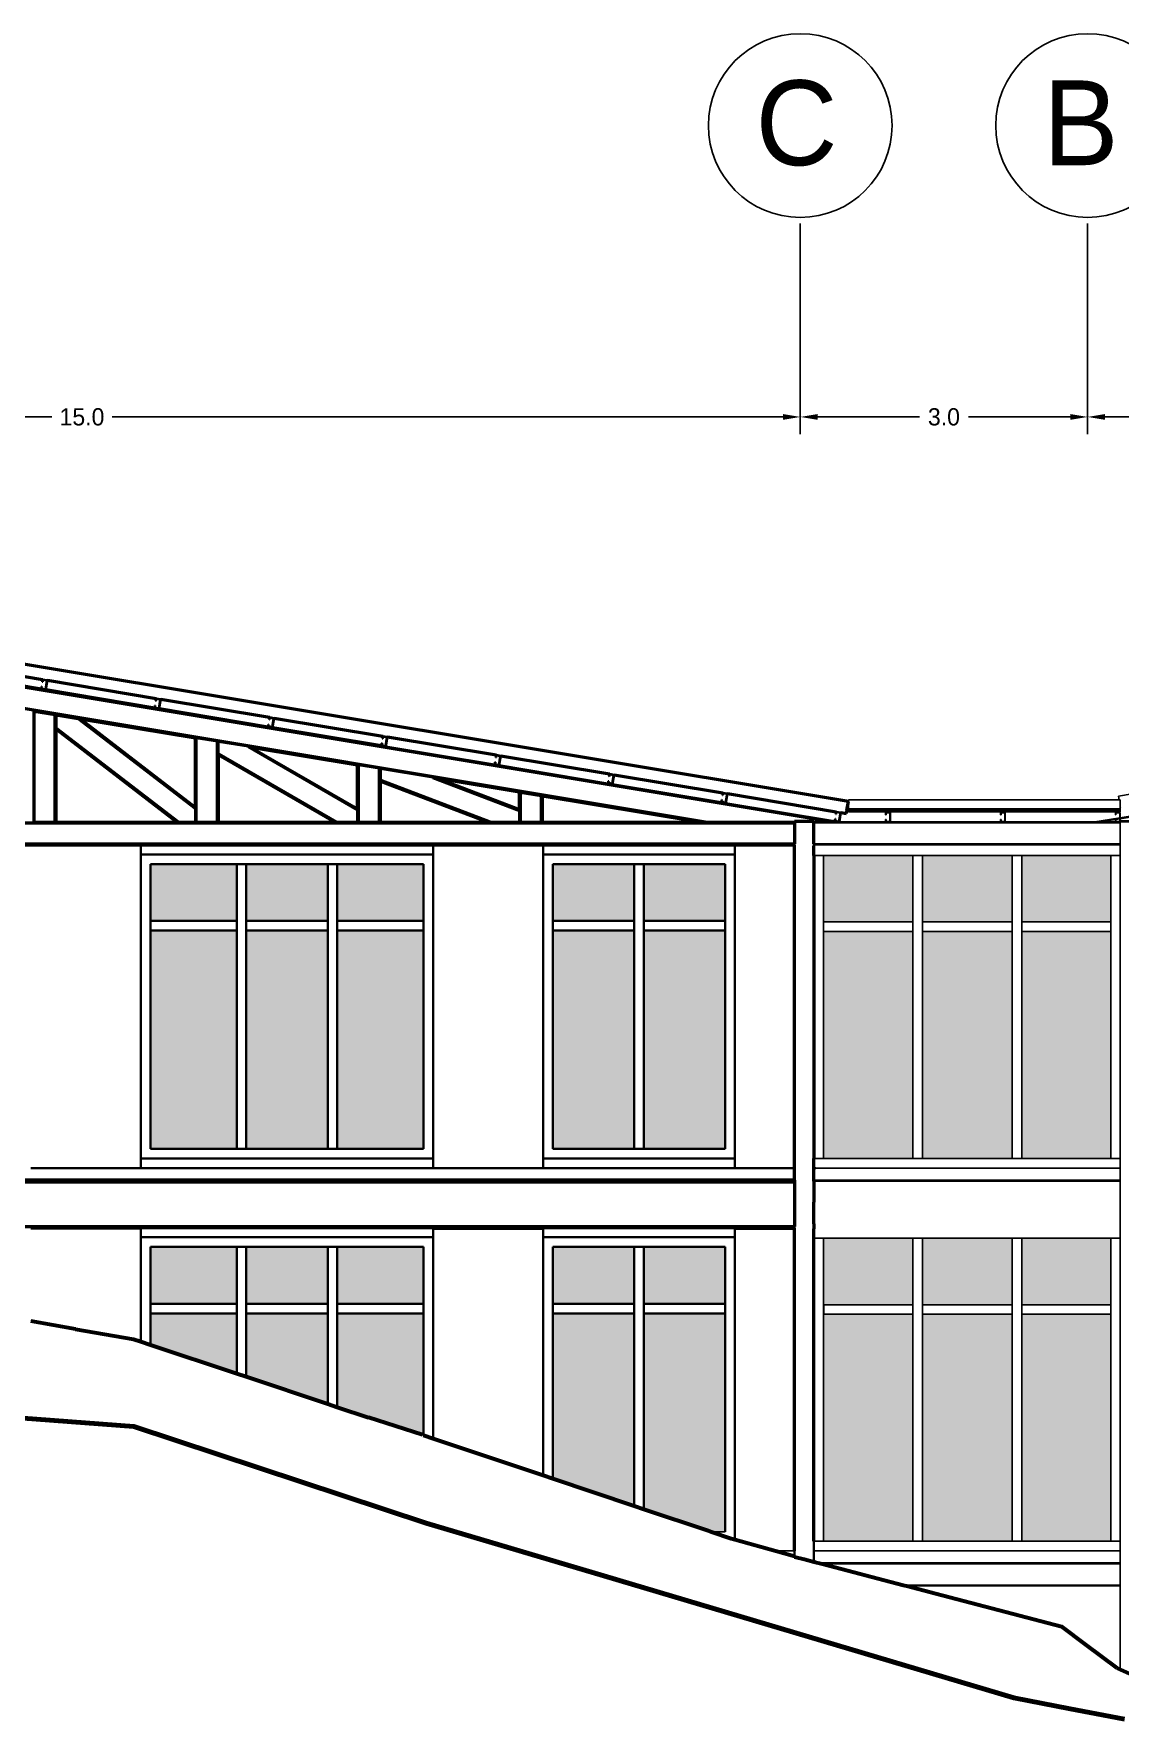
# Model space of a CAD drawing. Header units: metres. Extents: x -57 to 501, y 45 to 307.
# Drawn here: x 116.49 to 127.84, y 289.57 to 307.17 of the extents above; entities that cross this region are included whole.
import ezdxf

# ---------------------------------------------------------------- set-up
doc = ezdxf.new("R2010")
doc.units = ezdxf.units.M
doc.layers.add('atras', color=7, linetype='Continuous')
doc.dimstyles.get("Standard").update_dxf_attribs({"dimtxt": 0.18, "dimasz": 0.18, "dimexe": 0.18, "dimexo": 0.0625, "dimgap": 0.09, "dimtad": 0, "dimtih": 1, "dimtoh": 1, "dimdec": 1, "dimzin": 0, "dimdsep": 46, "dimtxsty": 'Standard', "dimcen": 0.09, "dimadec": 0, "dimazin": 0, "dimtfac": 1, "dimtdec": 1, "dimtofl": 0, "dimtmove": 0, "dimatfit": 3, "dimfxl": 1, "dimtolj": 1, "dimtzin": 0, "dimarcsym": 0})

# ---------------------------------------------------------------- blocks, each defined once
blk = doc.blocks.new('*D4')
at = {"layer": 'atras', "color": 0, "lineweight": -2, "transparency": 16777216}
for p, q in [((109.496, 305.19), (109.496, 302.989)), ((124.496, 305.19), (124.496, 302.989)), ((109.676, 303.169), (116.681, 303.169)), ((124.316, 303.169), (117.311, 303.169))]:
    blk.add_line(p, q, dxfattribs=at)
at = {"layer": 'atras', "color": 0, "transparency": 16777216}
for points in [[(109.676, 303.199), (109.676, 303.139), (109.496, 303.169)], [(124.316, 303.199), (124.316, 303.139), (124.496, 303.169)]]:
    blk.add_solid(points, dxfattribs=at)
at = {"layer": 'Defpoints', "color": 0, "transparency": 16777216}
for p in [(109.496, 305.252), (124.496, 305.252), (124.496, 303.169)]:
    blk.add_point(p, dxfattribs=at)
at = {"layer": 'atras', "color": 0, "transparency": 16777216, "insert": (116.996, 303.169), "char_height": 0.18, "attachment_point": 5}
blk.add_mtext('\\A1;15.0', dxfattribs=at)
blk = doc.blocks.new('*D5')
at = {"layer": 'atras', "color": 0, "lineweight": -2, "transparency": 16777216}
for p, q in [((124.496, 305.19), (124.496, 302.989)), ((127.496, 305.19), (127.496, 302.989)), ((124.676, 303.169), (125.741, 303.169)), ((127.316, 303.169), (126.251, 303.169))]:
    blk.add_line(p, q, dxfattribs=at)
at = {"layer": 'atras', "color": 0, "transparency": 16777216}
for points in [[(124.676, 303.199), (124.676, 303.139), (124.496, 303.169)], [(127.316, 303.199), (127.316, 303.139), (127.496, 303.169)]]:
    blk.add_solid(points, dxfattribs=at)
at = {"layer": 'Defpoints', "color": 0, "transparency": 16777216}
for p in [(124.496, 305.252), (127.496, 305.252), (127.496, 303.169)]:
    blk.add_point(p, dxfattribs=at)
at = {"layer": 'atras', "color": 0, "transparency": 16777216, "insert": (125.996, 303.169), "char_height": 0.18, "attachment_point": 5}
blk.add_mtext('\\A1;3.0', dxfattribs=at)
blk = doc.blocks.new('*D6')
at = {"layer": 'atras', "color": 0, "lineweight": -2, "transparency": 16777216}
for p, q in [((127.496, 305.19), (127.496, 302.989)), ((142.496, 305.19), (142.496, 302.989)), ((127.676, 303.169), (134.681, 303.169)), ((142.316, 303.169), (135.311, 303.169))]:
    blk.add_line(p, q, dxfattribs=at)
at = {"layer": 'atras', "color": 0, "transparency": 16777216}
for points in [[(127.676, 303.199), (127.676, 303.139), (127.496, 303.169)], [(142.316, 303.199), (142.316, 303.139), (142.496, 303.169)]]:
    blk.add_solid(points, dxfattribs=at)
at = {"layer": 'Defpoints', "color": 0, "transparency": 16777216}
for p in [(127.496, 305.252), (142.496, 305.252), (142.496, 303.169)]:
    blk.add_point(p, dxfattribs=at)
at = {"layer": 'atras', "color": 0, "transparency": 16777216, "insert": (134.996, 303.169), "char_height": 0.18, "attachment_point": 5}
blk.add_mtext('\\A1;15.0', dxfattribs=at)

msp = doc.modelspace()

# ---------------------------------------------------------------- hatches: boundary and pattern name
at = {"layer": 'atras'}
h = msp.add_hatch(color=256, dxfattribs=at)
h.dxf.hatch_style = 1
h.set_gradient(color1=(199, 200, 202), name='HEMISPHERICAL')
h.paths.add_polyline_path([(111.212, 298.501), (110.362, 298.501), (110.362, 297.907), (111.212, 297.907)])
h.paths.add_polyline_path([(112.162, 298.501), (111.312, 298.501), (111.312, 297.907), (112.162, 297.907)])
h.paths.add_polyline_path([(111.212, 297.807), (110.362, 297.807), (110.362, 295.527), (111.212, 295.527)])
h.paths.add_polyline_path([(112.162, 297.807), (111.312, 297.807), (111.312, 295.527), (112.162, 295.527)])
h.paths.add_polyline_path([(114.412, 298.501), (113.512, 298.501), (113.512, 297.907), (114.412, 297.907)])
h.paths.add_polyline_path([(115.362, 298.501), (114.512, 298.501), (114.512, 297.907), (115.362, 297.907)])
h.paths.add_polyline_path([(116.362, 298.501), (115.462, 298.501), (115.462, 297.907), (116.362, 297.907)])
h.paths.add_polyline_path([(114.412, 297.807), (113.512, 297.807), (113.512, 295.527), (114.412, 295.527)])
h.paths.add_polyline_path([(115.362, 297.807), (114.512, 297.807), (114.512, 295.527), (115.362, 295.527)])
h.paths.add_polyline_path([(116.362, 297.807), (115.462, 297.807), (115.462, 295.527), (116.362, 295.527)])
h.paths.add_polyline_path([(118.612, 297.807), (117.712, 297.807), (117.712, 295.527), (118.612, 295.527)])
h.paths.add_polyline_path([(119.562, 297.807), (118.712, 297.807), (118.712, 295.527), (119.562, 295.527)])
h.paths.add_polyline_path([(120.562, 297.807), (119.662, 297.807), (119.662, 295.527), (120.562, 295.527)])
h.paths.add_polyline_path([(120.562, 298.501), (119.662, 298.501), (119.662, 297.907), (120.562, 297.907)])
h.paths.add_polyline_path([(119.562, 298.501), (118.712, 298.501), (118.712, 297.907), (119.562, 297.907)])
h.paths.add_polyline_path([(118.612, 298.501), (117.712, 298.501), (117.712, 297.907), (118.612, 297.907)])
h.paths.add_polyline_path([(114.412, 294.505), (113.512, 294.505), (113.512, 294.309), (114.412, 294.131)])
h.paths.add_polyline_path([(115.362, 294.505), (114.512, 294.505), (114.512, 294.111), (115.362, 293.944)])
h.paths.add_polyline_path([(116.362, 294.505), (115.462, 294.505), (115.462, 293.924), (115.528, 293.911), (116.362, 293.911)])
h.paths.add_polyline_path([(118.612, 294.505), (117.712, 294.505), (117.712, 293.911), (118.612, 293.911)])
h.paths.add_polyline_path([(119.562, 294.505), (118.712, 294.505), (118.712, 293.911), (119.562, 293.911)])
h.paths.add_polyline_path([(120.562, 294.505), (119.662, 294.505), (119.662, 293.911), (120.562, 293.911)])
h.paths.add_polyline_path([(120.562, 293.811), (119.662, 293.811), (119.662, 292.833), (119.987, 292.725), (120.553, 292.543), (120.562, 292.54)])
h.paths.add_polyline_path([(119.562, 293.811), (118.712, 293.811), (118.712, 293.15), (119.562, 292.867)])
h.paths.add_polyline_path([(118.612, 293.811), (117.712, 293.811), (117.712, 293.483), (118.612, 293.183)])
h.paths.add_polyline_path([(122.762, 298.501), (121.912, 298.501), (121.912, 297.907), (122.762, 297.907)])
h.paths.add_polyline_path([(123.712, 298.501), (122.862, 298.501), (122.862, 297.907), (123.712, 297.907)])
h.paths.add_polyline_path([(122.762, 297.807), (121.912, 297.807), (121.912, 295.527), (122.762, 295.527)])
h.paths.add_polyline_path([(123.712, 297.807), (122.862, 297.807), (122.862, 295.527), (123.712, 295.527)])
h.paths.add_polyline_path([(122.762, 294.505), (121.912, 294.505), (121.912, 293.911), (122.762, 293.911)])
h.paths.add_polyline_path([(123.712, 294.505), (122.862, 294.505), (122.862, 293.911), (123.712, 293.911)])
h.paths.add_polyline_path([(122.762, 293.811), (121.912, 293.811), (121.912, 292.087), (122.762, 291.802)])
h.paths.add_polyline_path([(123.712, 293.811), (122.862, 293.811), (122.862, 291.768), (123.533, 291.543), (123.568, 291.531), (123.712, 291.531)])
h.paths.add_polyline_path([(125.672, 298.591), (125.666, 298.591), (124.737, 298.591), (124.737, 297.897), (124.743, 297.897), (125.672, 297.897)])
h.paths.add_polyline_path([(126.708, 298.591), (126.696, 298.591), (125.772, 298.591), (125.772, 297.897), (125.778, 297.897), (126.696, 297.897), (126.708, 297.897)])
h.paths.add_polyline_path([(127.737, 298.591), (126.808, 298.591), (126.808, 297.897), (127.725, 297.897), (127.737, 297.897)])
h.paths.add_polyline_path([(129.612, 298.501), (128.762, 298.501), (128.762, 297.907), (129.612, 297.907)])
h.paths.add_polyline_path([(130.562, 298.501), (129.712, 298.501), (129.712, 297.907), (130.562, 297.907)])
h.paths.add_polyline_path([(130.562, 297.807), (129.712, 297.807), (129.712, 295.527), (130.562, 295.527)])
h.paths.add_polyline_path([(129.612, 297.807), (128.762, 297.807), (128.762, 295.527), (129.612, 295.527)])
h.paths.add_polyline_path([(127.737, 297.797), (126.808, 297.797), (126.808, 295.427), (127.737, 295.427)])
h.paths.add_polyline_path([(126.708, 297.797), (126.702, 297.797), (125.772, 297.797), (125.772, 295.427), (126.708, 295.427)])
h.paths.add_polyline_path([(125.672, 297.797), (125.666, 297.797), (124.737, 297.797), (124.737, 295.427), (124.83, 295.427), (125.672, 295.427)])
h.paths.add_polyline_path([(125.672, 294.143), (125.672, 294.496), (125.672, 294.527), (125.672, 294.543), (125.672, 294.595), (125.666, 294.595), (124.737, 294.595), (124.737, 293.901), (124.743, 293.901), (125.672, 293.901)])
h.paths.add_polyline_path([(126.708, 294.179), (126.708, 294.416), (126.708, 294.543), (126.708, 294.595), (126.696, 294.595), (125.772, 294.595), (125.772, 293.901), (125.778, 293.901), (126.696, 293.901), (126.708, 293.901), (126.708, 293.944)])
h.paths.add_polyline_path([(127.737, 294.306), (127.737, 294.543), (127.737, 294.595), (127.725, 294.595), (126.808, 294.595), (126.808, 293.901), (127.725, 293.901), (127.737, 293.901)])
h.paths.add_polyline_path([(125.672, 293.459), (125.672, 293.495), (125.672, 293.543), (125.672, 293.801), (125.666, 293.801), (124.743, 293.801), (124.737, 293.801), (124.737, 291.431), (125.666, 291.431), (125.672, 291.431), (125.672, 291.489), (125.672, 291.518), (125.672, 291.67), (125.672, 291.921), (125.672, 291.957), (125.672, 292.308), (125.672, 292.41), (125.672, 292.543), (125.672, 292.947), (125.672, 293.009), (125.672, 293.069), (125.672, 293.111)])
h.paths.add_polyline_path([(126.708, 293.199), (126.708, 293.348), (126.708, 293.543), (126.708, 293.801), (126.702, 293.801), (125.778, 293.801), (125.772, 293.801), (125.772, 291.431), (126.702, 291.431), (126.708, 291.431), (126.708, 291.488), (126.708, 291.819), (126.708, 291.854), (126.708, 291.973), (126.708, 292.219), (126.708, 292.543), (126.708, 292.772), (126.708, 292.852), (126.708, 292.892), (126.708, 292.95)])
h.paths.add_polyline_path([(127.737, 293.801), (126.808, 293.801), (126.808, 291.431), (127.737, 291.431)])
h.paths.add_polyline_path([(129.612, 294.505), (128.762, 294.505), (128.762, 293.911), (129.612, 293.911)])
h.paths.add_polyline_path([(130.562, 294.505), (129.712, 294.505), (129.712, 293.911), (130.562, 293.911)])
h.paths.add_polyline_path([(129.612, 293.811), (128.762, 293.811), (128.762, 291.531), (129.612, 291.531)])
h.paths.add_polyline_path([(130.562, 293.811), (129.712, 293.811), (129.712, 291.531), (130.562, 291.531)])
h.paths.add_polyline_path([(132.812, 298.501), (131.912, 298.501), (131.912, 297.907), (132.812, 297.907)])
h.paths.add_polyline_path([(133.762, 298.501), (132.912, 298.501), (132.912, 297.907), (133.762, 297.907)])
h.paths.add_polyline_path([(134.762, 298.501), (133.862, 298.501), (133.862, 297.907), (134.762, 297.907)])
h.paths.add_polyline_path([(137.012, 298.501), (136.112, 298.501), (136.112, 297.907), (137.012, 297.907)])
h.paths.add_polyline_path([(137.962, 298.501), (137.112, 298.501), (137.112, 297.907), (137.962, 297.907)])
h.paths.add_polyline_path([(141.162, 298.501), (140.312, 298.501), (140.312, 297.907), (141.162, 297.907)])
h.paths.add_polyline_path([(138.962, 298.501), (138.062, 298.501), (138.062, 297.907), (138.962, 297.907)])
h.paths.add_polyline_path([(142.112, 298.501), (141.262, 298.501), (141.262, 297.907), (142.112, 297.907)])
h.paths.add_polyline_path([(142.112, 297.807), (141.262, 297.807), (141.262, 295.527), (142.112, 295.527)])
h.paths.add_polyline_path([(141.162, 297.807), (140.312, 297.807), (140.312, 295.527), (141.162, 295.527)])
h.paths.add_polyline_path([(138.962, 297.807), (138.062, 297.807), (138.062, 295.527), (138.962, 295.527)])
h.paths.add_polyline_path([(137.962, 297.807), (137.112, 297.807), (137.112, 295.527), (137.962, 295.527)])
h.paths.add_polyline_path([(137.012, 297.807), (136.112, 297.807), (136.112, 295.527), (137.012, 295.527)])
h.paths.add_polyline_path([(134.762, 297.807), (133.862, 297.807), (133.862, 295.527), (134.762, 295.527)])
h.paths.add_polyline_path([(133.762, 297.807), (132.912, 297.807), (132.912, 295.527), (133.762, 295.527)])
h.paths.add_polyline_path([(132.812, 297.807), (131.912, 297.807), (131.912, 295.527), (132.812, 295.527)])
h.paths.add_polyline_path([(132.812, 294.505), (131.912, 294.505), (131.912, 293.911), (132.812, 293.911)])
h.paths.add_polyline_path([(133.762, 294.505), (132.912, 294.505), (132.912, 293.911), (133.762, 293.911)])
h.paths.add_polyline_path([(134.762, 294.505), (133.862, 294.505), (133.862, 293.911), (134.762, 293.911)])
h.paths.add_polyline_path([(134.762, 293.811), (133.862, 293.811), (133.862, 291.531), (134.762, 291.531)])
h.paths.add_polyline_path([(133.762, 293.811), (132.912, 293.811), (132.912, 291.531), (133.762, 291.531)])
h.paths.add_polyline_path([(132.812, 293.811), (131.912, 293.811), (131.912, 291.531), (132.812, 291.531)])
h.paths.add_polyline_path([(137.012, 294.505), (136.112, 294.505), (136.112, 293.911), (137.012, 293.911)])
h.paths.add_polyline_path([(137.962, 294.505), (137.112, 294.505), (137.112, 293.911), (137.962, 293.911)])
h.paths.add_polyline_path([(138.962, 294.505), (138.062, 294.505), (138.062, 293.911), (138.962, 293.911)])
h.paths.add_polyline_path([(138.962, 293.811), (138.062, 293.811), (138.062, 291.531), (138.962, 291.531)])
h.paths.add_polyline_path([(137.962, 293.811), (137.112, 293.811), (137.112, 291.531), (137.962, 291.531)])
h.paths.add_polyline_path([(137.012, 293.811), (136.112, 293.811), (136.112, 291.531), (137.012, 291.531)])
h.paths.add_polyline_path([(141.162, 294.505), (140.312, 294.505), (140.312, 293.911), (141.162, 293.911)])
h.paths.add_polyline_path([(142.112, 294.505), (141.262, 294.505), (141.262, 293.911), (142.112, 293.911)])
h.paths.add_polyline_path([(142.112, 293.811), (141.262, 293.811), (141.262, 291.531), (142.112, 291.531)])
h.paths.add_polyline_path([(141.162, 293.811), (140.312, 293.811), (140.312, 291.531), (141.162, 291.531)])

# ---------------------------------------------------------------- linework, layer by layer
for p, q in [((120.553, 292.543), (120.562, 292.54)), ((124.637, 291.331), (124.659, 291.331)), ((124.637, 291.218), (124.637, 291.22)), ((124.637, 291.22), (124.637, 291.22)), ((124.687, 291.205), (124.725, 291.195)), ((124.725, 291.195), (124.725, 291.195))]:
    msp.add_line(p, q)
at = {"layer": 'atras', "lineweight": 50}
for p, q in [((124.998, 299.154), (107.776, 302.024)), ((107.737, 301.792), (124.844, 298.941)), ((107.701, 301.575), (123.504, 298.941)), ((115.451, 300.618), (116.585, 300.429)), ((115.434, 300.519), (116.569, 300.33)), ((116.635, 300.42), (117.769, 300.231)), ((116.618, 300.322), (117.753, 300.133)), ((117.818, 300.223), (118.953, 300.034)), ((116.487, 300.1), (116.497, 300.099)), ((116.497, 298.941), (116.497, 300.099)), ((116.497, 300.099), (116.717, 300.062)), ((116.717, 298.941), (116.717, 300.062)), ((116.717, 300.062), (116.727, 300.06)), ((116.727, 299.921), (116.727, 300.06)), ((116.727, 300.06), (116.957, 300.022)), ((117.802, 300.125), (118.936, 299.935)), ((116.727, 299.909), (116.727, 299.921)), ((116.727, 299.921), (117.999, 298.941)), ((116.727, 299.909), (117.983, 298.941)), ((116.727, 299.89), (116.727, 299.909)), ((116.727, 299.878), (116.727, 299.89)), ((116.727, 298.941), (116.727, 299.878)), ((116.957, 300.022), (118.18, 299.08)), ((116.957, 300.022), (116.978, 300.019)), ((116.978, 300.019), (118.18, 299.818)), ((116.978, 300.019), (116.989, 300.01)), ((116.989, 300.01), (118.14, 299.123)), ((118.985, 299.927), (120.12, 299.738)), ((119.002, 300.026), (120.136, 299.837)), ((118.18, 299.092), (118.18, 299.812)), ((118.189, 298.941), (118.189, 299.817)), ((118.41, 298.941), (118.41, 299.78)), ((118.73, 299.727), (119.872, 299.068)), ((118.758, 299.722), (119.872, 299.536)), ((118.774, 299.713), (119.832, 299.102)), ((120.186, 299.829), (121.32, 299.64)), ((118.42, 299.651), (119.651, 298.941)), ((118.42, 299.64), (119.632, 298.941)), ((118.42, 298.941), (118.42, 299.617)), ((119.872, 299.079), (119.872, 299.53)), ((119.882, 298.941), (119.882, 299.535)), ((121.369, 299.631), (122.504, 299.442)), ((120.102, 298.941), (120.102, 299.498)), ((120.112, 299.378), (120.112, 299.496)), ((120.112, 299.368), (120.112, 299.378)), ((120.112, 299.378), (121.256, 298.941)), ((120.112, 299.368), (121.229, 298.941)), ((120.112, 299.363), (120.112, 299.368)), ((120.112, 299.352), (120.112, 299.363)), ((120.112, 298.941), (120.112, 299.352)), ((120.659, 299.405), (120.708, 299.397)), ((120.659, 299.405), (121.565, 299.059)), ((120.708, 299.397), (121.565, 299.254)), ((120.708, 299.397), (120.739, 299.385)), ((120.739, 299.385), (121.525, 299.085)), ((122.553, 299.434), (123.687, 299.245)), ((121.565, 299.254), (121.574, 299.252)), ((121.565, 299.247), (121.565, 299.254)), ((121.565, 299.069), (121.565, 299.247)), ((121.574, 298.941), (121.574, 299.252)), ((121.574, 299.252), (121.795, 299.216)), ((121.795, 298.941), (121.795, 299.216)), ((121.795, 299.216), (121.805, 299.214)), ((121.805, 299.214), (123.444, 298.941)), ((121.805, 299.207), (121.805, 299.214)), ((121.805, 298.941), (121.805, 299.207)), ((123.737, 299.237), (124.871, 299.048)), ((124.982, 299.06), (124.998, 299.154)), ((118.14, 299.123), (118.149, 299.116)), ((118.149, 299.116), (118.18, 299.092)), ((118.18, 299.092), (118.18, 299.08)), ((118.18, 299.08), (118.18, 298.941)), ((119.832, 299.102), (119.842, 299.097)), ((119.842, 299.097), (119.872, 299.079)), ((119.872, 299.079), (119.872, 299.068)), ((119.872, 299.068), (119.872, 298.941)), ((121.525, 299.085), (121.534, 299.081)), ((121.534, 299.081), (121.565, 299.069)), ((121.565, 299.069), (121.565, 299.059)), ((121.565, 299.059), (121.565, 298.941)), ((124.92, 299.04), (124.977, 299.03)), ((124.977, 299.03), (124.98, 299.045)), ((124.982, 299.06), (124.98, 299.045)), ((109.637, 298.931), (124.437, 298.931)), ((124.437, 298.931), (124.437, 298.711)), ((124.637, 298.711), (124.637, 298.931)), ((109.637, 298.711), (124.437, 298.711)), ((109.637, 298.701), (124.437, 298.701)), ((124.437, 295.327), (124.437, 298.697)), ((124.637, 298.591), (124.637, 298.691)), ((124.637, 298.591), (124.637, 295.427)), ((124.437, 295.232), (124.437, 295.327)), ((124.637, 295.327), (124.637, 295.427)), ((124.637, 295.232), (124.637, 295.327)), ((124.437, 295.201), (109.637, 295.201)), ((109.637, 295.185), (124.437, 295.185)), ((124.437, 295.216), (124.437, 295.232)), ((124.437, 295.201), (124.437, 295.216)), ((124.437, 295.201), (124.437, 295.185)), ((124.437, 295.185), (124.437, 294.717)), ((124.637, 295.216), (124.637, 295.232)), ((124.637, 295.201), (124.637, 295.216)), ((124.637, 295.191), (124.637, 295.201)), ((124.637, 295.191), (124.637, 294.971)), ((124.637, 294.961), (124.637, 294.971)), ((124.637, 294.747), (124.637, 294.961)), ((124.637, 294.747), (124.637, 294.695)), ((109.637, 294.717), (124.437, 294.717)), ((117.612, 294.701), (116.462, 294.701)), ((120.662, 294.701), (121.812, 294.701)), ((123.812, 294.701), (124.437, 294.701)), ((124.437, 291.331), (124.437, 294.701)), ((124.637, 294.595), (124.637, 294.695)), ((124.637, 291.431), (124.637, 294.595))]:
    msp.add_line(p, q, dxfattribs=at)
at = {"layer": 'atras', "color": 251, "true_color": 0x636466}
for p, q in [((144.698, 302.024), (127.818, 299.211)), ((144.737, 301.792), (127.837, 298.975)), ((127.824, 299.173), (125.001, 299.173)), ((125.001, 299.078), (125.001, 299.173)), ((125.001, 299.173), (125.001, 299.053)), ((125.001, 299.173), (125.001, 299.053)), ((125.001, 299.173), (125.001, 299.053)), ((125.001, 299.173), (125.001, 299.053)), ((127.818, 299.211), (127.824, 299.173)), ((127.837, 299.173), (127.824, 299.173)), ((127.837, 299.098), (127.837, 299.173)), ((125.001, 299.078), (125.001, 299.063)), ((125.001, 299.078), (127.837, 299.078)), ((125.001, 299.063), (127.837, 299.063)), ((125.001, 299.048), (125.001, 299.063)), ((125.001, 299.048), (127.837, 299.048)), ((125.387, 299.041), (125.437, 299.041)), ((125.387, 299.016), (125.387, 299.041)), ((125.387, 299.016), (125.392, 299.016)), ((125.392, 299.016), (125.392, 299.036)), ((125.392, 299.036), (125.432, 299.036)), ((125.432, 299.036), (125.432, 298.946)), ((125.437, 299.041), (125.437, 298.941)), ((126.587, 299.041), (126.637, 299.041)), ((126.587, 299.016), (126.587, 299.041)), ((126.587, 299.016), (126.592, 299.016)), ((126.592, 299.016), (126.592, 299.036)), ((126.592, 299.036), (126.632, 299.036)), ((126.632, 299.036), (126.632, 298.946)), ((126.637, 299.041), (126.637, 298.941)), ((127.832, 298.985), (127.57, 298.941)), ((127.832, 298.975), (127.63, 298.941)), ((127.787, 299.041), (127.837, 299.041)), ((127.787, 299.016), (127.787, 299.041)), ((127.787, 299.016), (127.792, 299.016)), ((127.792, 299.016), (127.792, 299.036)), ((127.792, 299.036), (127.832, 299.036)), ((127.832, 299.036), (127.832, 298.985)), ((127.832, 298.985), (127.832, 298.975)), ((127.832, 298.975), (127.832, 298.946)), ((128.754, 299.138), (127.837, 298.985)), ((127.837, 299.098), (127.838, 299.093)), ((127.837, 299.078), (127.837, 299.098)), ((127.837, 299.078), (127.837, 299.063)), ((127.837, 299.048), (127.837, 299.063)), ((127.837, 299.041), (127.837, 298.985)), ((127.837, 298.985), (127.837, 298.975)), ((127.837, 298.975), (127.837, 298.951)), ((124.637, 298.931), (127.837, 298.931)), ((124.904, 298.941), (125.387, 298.941)), ((125.392, 298.966), (125.387, 298.966)), ((125.387, 298.941), (125.387, 298.966)), ((125.437, 298.941), (125.387, 298.941)), ((125.392, 298.946), (125.392, 298.966)), ((125.432, 298.946), (125.392, 298.946)), ((125.437, 298.941), (126.587, 298.941)), ((126.592, 298.966), (126.587, 298.966)), ((126.587, 298.941), (126.587, 298.966)), ((126.637, 298.941), (126.587, 298.941)), ((126.592, 298.946), (126.592, 298.966)), ((126.632, 298.946), (126.592, 298.946)), ((126.637, 298.941), (127.57, 298.941)), ((127.63, 298.941), (127.57, 298.941)), ((127.787, 298.941), (127.63, 298.941)), ((127.792, 298.966), (127.787, 298.966)), ((127.787, 298.941), (127.787, 298.966)), ((127.837, 298.941), (127.787, 298.941)), ((127.792, 298.946), (127.792, 298.966)), ((127.832, 298.946), (127.792, 298.946)), ((128.037, 298.951), (127.837, 298.951)), ((127.837, 298.941), (127.837, 298.951)), ((127.837, 298.931), (127.837, 298.941)), ((127.937, 298.941), (127.837, 298.941)), ((127.837, 298.931), (127.837, 298.711)), ((124.637, 298.711), (127.837, 298.711)), ((124.637, 298.701), (127.529, 298.701)), ((127.542, 298.701), (127.529, 298.701)), ((127.542, 298.701), (127.827, 298.701)), ((127.837, 298.701), (127.827, 298.701)), ((127.837, 298.701), (127.837, 298.711)), ((127.837, 298.691), (127.837, 298.697)), ((127.837, 298.691), (127.837, 298.591)), ((124.737, 298.591), (125.666, 298.591)), ((125.666, 298.591), (125.672, 298.591)), ((125.672, 298.591), (125.772, 298.591)), ((125.672, 297.897), (125.672, 298.591)), ((125.772, 298.591), (126.696, 298.591)), ((125.772, 297.897), (125.772, 298.591)), ((126.696, 298.591), (126.708, 298.591)), ((126.708, 298.591), (126.808, 298.591)), ((126.708, 297.897), (126.708, 298.591)), ((126.808, 298.591), (127.837, 298.591)), ((126.808, 297.897), (126.808, 298.591)), ((127.737, 297.897), (127.737, 298.591)), ((127.75, 298.591), (127.837, 298.591)), ((127.837, 295.427), (127.837, 298.591)), ((124.737, 295.427), (124.737, 297.797)), ((125.666, 297.897), (124.743, 297.897)), ((125.666, 297.797), (124.743, 297.797)), ((125.672, 297.897), (125.666, 297.897)), ((125.666, 297.797), (125.672, 297.797)), ((125.672, 297.897), (125.672, 297.797)), ((125.672, 295.427), (125.672, 297.797)), ((125.772, 297.797), (125.772, 297.897)), ((125.778, 297.897), (125.772, 297.897)), ((125.772, 295.427), (125.772, 297.797)), ((125.772, 297.797), (125.778, 297.797)), ((126.696, 297.897), (125.778, 297.897)), ((126.702, 297.797), (125.778, 297.797)), ((126.708, 297.897), (126.696, 297.897)), ((126.702, 297.797), (126.708, 297.797)), ((126.708, 297.897), (126.708, 297.797)), ((126.708, 295.427), (126.708, 297.797)), ((127.725, 297.897), (126.808, 297.897)), ((126.808, 295.427), (126.808, 297.897)), ((127.737, 297.797), (126.808, 297.797)), ((127.737, 297.897), (127.725, 297.897)), ((127.737, 297.897), (127.737, 297.797)), ((127.737, 297.797), (127.737, 295.427)), ((124.637, 295.427), (124.737, 295.427)), ((124.637, 295.327), (127.815, 295.327)), ((124.659, 295.327), (124.748, 295.327)), ((125.666, 295.427), (124.737, 295.427)), ((124.83, 295.427), (124.737, 295.427)), ((125.672, 295.427), (125.666, 295.427)), ((125.672, 295.427), (125.772, 295.427)), ((126.702, 295.427), (125.772, 295.427)), ((126.708, 295.427), (126.702, 295.427)), ((126.708, 295.427), (126.808, 295.427)), ((127.737, 295.427), (126.808, 295.427)), ((127.737, 295.427), (127.837, 295.427)), ((127.837, 295.327), (127.815, 295.327)), ((127.837, 295.427), (127.837, 295.327)), ((127.837, 295.232), (127.837, 295.327)), ((127.815, 295.201), (124.637, 295.201)), ((124.637, 295.191), (127.837, 295.191)), ((127.815, 295.201), (127.837, 295.201)), ((127.837, 295.216), (127.837, 295.232)), ((127.837, 295.201), (127.837, 295.216)), ((127.837, 295.191), (127.837, 295.201)), ((127.837, 295.191), (127.837, 294.971)), ((127.837, 294.961), (127.837, 294.971)), ((127.837, 294.78), (127.837, 294.961)), ((127.837, 294.695), (127.837, 294.78)), ((124.637, 294.595), (124.737, 294.595)), ((124.737, 294.595), (125.666, 294.595)), ((124.737, 293.901), (124.737, 294.595)), ((125.666, 294.595), (125.672, 294.595)), ((125.672, 294.595), (125.772, 294.595)), ((125.672, 294.543), (125.672, 294.595)), ((125.772, 294.595), (126.696, 294.595)), ((125.772, 293.901), (125.772, 294.595)), ((126.696, 294.595), (126.708, 294.595)), ((126.708, 294.595), (126.808, 294.595)), ((126.708, 294.543), (126.708, 294.595)), ((126.808, 294.595), (127.725, 294.595)), ((126.808, 293.901), (126.808, 294.595)), ((127.725, 294.595), (127.737, 294.595)), ((127.737, 294.595), (127.837, 294.595)), ((127.737, 294.543), (127.737, 294.595)), ((127.837, 294.695), (127.837, 294.595)), ((127.837, 291.431), (127.837, 294.595)), ((125.672, 294.527), (125.672, 294.543)), ((125.672, 294.496), (125.672, 294.527)), ((125.672, 294.143), (125.672, 294.496)), ((126.708, 294.416), (126.708, 294.543)), ((126.708, 294.179), (126.708, 294.416)), ((127.737, 294.306), (127.737, 294.543)), ((127.737, 293.901), (127.737, 294.306)), ((125.672, 293.901), (125.672, 294.143)), ((126.708, 293.944), (126.708, 294.179)), ((124.737, 293.887), (124.737, 293.901)), ((124.743, 293.901), (124.737, 293.901)), ((124.737, 293.801), (124.737, 293.887)), ((124.743, 293.901), (124.743, 293.883)), ((125.666, 293.901), (124.743, 293.901)), ((124.743, 293.883), (124.743, 293.801)), ((125.672, 293.901), (125.666, 293.901)), ((125.672, 293.901), (125.672, 293.801)), ((125.772, 293.801), (125.772, 293.901)), ((125.778, 293.901), (125.772, 293.901)), ((126.696, 293.901), (125.778, 293.901)), ((126.708, 293.901), (126.696, 293.901)), ((126.708, 293.901), (126.708, 293.944)), ((126.708, 293.901), (126.708, 293.801)), ((127.725, 293.901), (126.808, 293.901)), ((126.808, 293.801), (126.808, 293.901)), ((127.737, 293.901), (127.725, 293.901)), ((127.737, 293.901), (127.737, 293.801)), ((124.737, 291.431), (124.737, 293.801)), ((124.737, 293.801), (124.743, 293.801)), ((125.666, 293.801), (124.743, 293.801)), ((125.666, 293.801), (125.672, 293.801)), ((125.672, 293.543), (125.672, 293.801)), ((125.772, 291.431), (125.772, 293.801)), ((125.772, 293.801), (125.778, 293.801)), ((126.702, 293.801), (125.778, 293.801)), ((126.702, 293.801), (126.708, 293.801)), ((126.708, 293.543), (126.708, 293.801)), ((127.737, 293.801), (126.808, 293.801)), ((126.808, 291.431), (126.808, 293.801)), ((127.737, 293.801), (127.737, 291.431)), ((125.672, 293.495), (125.672, 293.543)), ((126.708, 293.348), (126.708, 293.543)), ((125.672, 293.459), (125.672, 293.495)), ((125.672, 293.111), (125.672, 293.459)), ((126.708, 292.219), (126.708, 292.543)), ((126.708, 291.973), (126.708, 292.219)), ((126.708, 291.854), (126.708, 291.973)), ((126.708, 291.819), (126.708, 291.854)), ((126.708, 291.488), (126.708, 291.819)), ((126.702, 291.431), (125.772, 291.431)), ((126.708, 291.431), (126.702, 291.431)), ((126.708, 291.431), (126.708, 291.488)), ((126.708, 291.431), (126.808, 291.431)), ((127.737, 291.431), (126.808, 291.431)), ((127.737, 291.431), (127.837, 291.431)), ((127.837, 291.431), (127.837, 291.331)), ((124.659, 291.331), (127.815, 291.331)), ((127.837, 291.331), (127.815, 291.331)), ((127.837, 291.236), (127.837, 291.331)), ((127.837, 291.22), (127.837, 291.236)), ((127.815, 291.205), (124.687, 291.205)), ((124.725, 291.195), (127.837, 291.195)), ((127.815, 291.205), (127.837, 291.205)), ((127.837, 291.205), (127.837, 291.22)), ((127.837, 291.195), (127.837, 291.205)), ((127.837, 291.195), (127.837, 290.975)), ((125.569, 290.975), (127.837, 290.975)), ((125.606, 290.965), (127.837, 290.965)), ((127.837, 290.965), (127.837, 290.975)), ((127.837, 290.778), (127.837, 290.965)), ((127.837, 290.351), (127.837, 290.778)), ((127.837, 290.092), (127.837, 290.351))]:
    msp.add_line(p, q, dxfattribs=at)
at = {"layer": 'atras', "lineweight": 35}
for p, q in [((116.581, 300.404), (116.585, 300.429)), ((116.581, 300.404), (116.586, 300.403)), ((116.585, 300.429), (116.635, 300.42)), ((116.586, 300.403), (116.589, 300.423)), ((116.589, 300.423), (116.629, 300.416)), ((116.629, 300.416), (116.614, 300.328)), ((116.635, 300.42), (116.618, 300.322)), ((116.569, 300.33), (116.573, 300.355)), ((116.618, 300.322), (116.569, 300.33)), ((116.578, 300.354), (116.573, 300.355)), ((116.575, 300.334), (116.578, 300.354)), ((116.614, 300.328), (116.575, 300.334)), ((117.765, 300.207), (117.769, 300.231)), ((117.765, 300.207), (117.77, 300.206)), ((117.769, 300.231), (117.818, 300.223)), ((117.77, 300.206), (117.773, 300.226)), ((117.773, 300.226), (117.813, 300.219)), ((117.813, 300.219), (117.798, 300.13)), ((117.818, 300.223), (117.802, 300.125)), ((117.753, 300.133), (117.757, 300.157)), ((117.802, 300.125), (117.753, 300.133)), ((117.762, 300.157), (117.757, 300.157)), ((117.758, 300.137), (117.762, 300.157)), ((117.798, 300.13), (117.758, 300.137)), ((118.949, 300.009), (118.953, 300.034)), ((118.953, 300.034), (119.002, 300.026)), ((118.953, 300.009), (118.957, 300.028)), ((118.957, 300.028), (118.996, 300.022)), ((118.936, 299.935), (118.94, 299.96)), ((118.985, 299.927), (118.936, 299.935)), ((118.945, 299.959), (118.94, 299.96)), ((118.942, 299.94), (118.945, 299.959)), ((118.981, 299.933), (118.942, 299.94)), ((118.949, 300.009), (118.953, 300.009)), ((118.996, 300.022), (118.981, 299.933)), ((119.002, 300.026), (118.985, 299.927)), ((118.18, 299.818), (118.189, 299.817)), ((118.18, 299.812), (118.18, 299.818)), ((118.189, 299.817), (118.41, 299.78)), ((118.41, 299.78), (118.42, 299.778)), ((118.42, 299.651), (118.42, 299.778)), ((118.42, 299.778), (118.73, 299.727)), ((118.73, 299.727), (118.758, 299.722)), ((118.758, 299.722), (118.774, 299.713)), ((120.12, 299.738), (120.124, 299.763)), ((120.169, 299.73), (120.12, 299.738)), ((120.129, 299.762), (120.124, 299.763)), ((120.126, 299.742), (120.129, 299.762)), ((120.165, 299.736), (120.126, 299.742)), ((120.132, 299.812), (120.136, 299.837)), ((120.132, 299.812), (120.137, 299.811)), ((120.136, 299.837), (120.186, 299.829)), ((120.137, 299.811), (120.14, 299.831)), ((120.14, 299.831), (120.18, 299.825)), ((120.18, 299.825), (120.165, 299.736)), ((120.186, 299.829), (120.169, 299.73)), ((120.169, 299.73), (121.304, 299.541)), ((118.42, 299.64), (118.42, 299.651)), ((118.42, 299.628), (118.42, 299.64)), ((118.42, 299.617), (118.42, 299.628)), ((119.872, 299.536), (119.882, 299.535)), ((119.872, 299.53), (119.872, 299.536)), ((119.882, 299.535), (120.102, 299.498)), ((121.304, 299.541), (121.308, 299.566)), ((121.353, 299.533), (121.304, 299.541)), ((121.313, 299.565), (121.308, 299.566)), ((121.309, 299.545), (121.313, 299.565)), ((121.349, 299.538), (121.309, 299.545)), ((121.316, 299.615), (121.32, 299.64)), ((121.316, 299.615), (121.321, 299.614)), ((121.32, 299.64), (121.369, 299.631)), ((121.321, 299.614), (121.324, 299.634)), ((121.324, 299.634), (121.364, 299.627)), ((121.364, 299.627), (121.349, 299.538)), ((121.369, 299.631), (121.353, 299.533)), ((121.353, 299.533), (122.487, 299.344)), ((120.102, 299.498), (120.112, 299.496)), ((120.112, 299.496), (120.659, 299.405)), ((122.487, 299.344), (122.491, 299.368)), ((122.537, 299.335), (122.487, 299.344)), ((122.496, 299.367), (122.491, 299.368)), ((122.493, 299.348), (122.496, 299.367)), ((122.532, 299.341), (122.493, 299.348)), ((122.5, 299.418), (122.504, 299.442)), ((122.5, 299.418), (122.504, 299.417)), ((122.504, 299.442), (122.553, 299.434)), ((122.504, 299.417), (122.508, 299.437)), ((122.508, 299.437), (122.547, 299.43)), ((122.547, 299.43), (122.532, 299.341)), ((122.553, 299.434), (122.537, 299.335)), ((122.537, 299.335), (123.671, 299.146)), ((123.671, 299.146), (123.675, 299.171)), ((123.72, 299.138), (123.671, 299.146)), ((123.68, 299.17), (123.675, 299.171)), ((123.677, 299.15), (123.68, 299.17)), ((123.716, 299.144), (123.677, 299.15)), ((123.683, 299.22), (123.687, 299.245)), ((123.683, 299.22), (123.688, 299.22)), ((123.687, 299.245), (123.737, 299.237)), ((123.688, 299.22), (123.691, 299.239)), ((123.691, 299.239), (123.731, 299.233)), ((123.731, 299.233), (123.716, 299.144)), ((123.737, 299.237), (123.72, 299.138)), ((123.72, 299.138), (124.855, 298.949)), ((124.855, 298.949), (124.859, 298.974)), ((124.864, 298.973), (124.859, 298.974)), ((124.86, 298.953), (124.864, 298.973)), ((124.867, 299.023), (124.871, 299.048)), ((124.867, 299.023), (124.872, 299.022)), ((124.871, 299.048), (124.92, 299.04)), ((124.872, 299.022), (124.875, 299.042)), ((124.875, 299.042), (124.915, 299.035)), ((124.915, 299.035), (124.9, 298.947)), ((124.92, 299.04), (124.904, 298.941)), ((116.497, 298.941), (116.487, 298.941)), ((116.717, 298.941), (116.497, 298.941)), ((116.727, 298.941), (116.717, 298.941)), ((116.727, 298.941), (117.943, 298.941)), ((117.959, 298.941), (117.943, 298.941)), ((117.983, 298.941), (117.959, 298.941)), ((117.999, 298.941), (117.983, 298.941)), ((118.18, 298.941), (117.999, 298.941)), ((118.189, 298.941), (118.18, 298.941)), ((118.41, 298.941), (118.189, 298.941)), ((118.42, 298.941), (118.41, 298.941)), ((118.42, 298.941), (119.592, 298.941)), ((119.611, 298.941), (119.592, 298.941)), ((119.632, 298.941), (119.611, 298.941)), ((119.651, 298.941), (119.632, 298.941)), ((119.872, 298.941), (119.651, 298.941)), ((119.882, 298.941), (119.872, 298.941)), ((120.102, 298.941), (119.882, 298.941)), ((120.112, 298.941), (120.102, 298.941)), ((120.112, 298.941), (121.189, 298.941)), ((121.216, 298.941), (121.189, 298.941)), ((121.229, 298.941), (121.216, 298.941)), ((121.256, 298.941), (121.229, 298.941)), ((121.565, 298.941), (121.256, 298.941)), ((121.574, 298.941), (121.565, 298.941)), ((121.795, 298.941), (121.574, 298.941)), ((121.805, 298.941), (121.795, 298.941)), ((121.805, 298.941), (123.404, 298.941)), ((123.404, 298.941), (123.444, 298.941)), ((123.444, 298.941), (123.504, 298.941)), ((123.504, 298.941), (124.437, 298.941)), ((124.437, 298.951), (124.637, 298.951)), ((124.437, 298.941), (124.437, 298.951)), ((124.437, 298.941), (124.537, 298.941)), ((124.437, 298.931), (124.437, 298.941)), ((124.537, 298.941), (124.637, 298.941)), ((124.637, 298.941), (124.637, 298.951)), ((124.637, 298.931), (124.637, 298.941)), ((124.637, 298.941), (124.844, 298.941)), ((124.844, 298.941), (124.904, 298.941)), ((124.904, 298.941), (124.855, 298.949)), ((124.9, 298.947), (124.86, 298.953)), ((117.612, 298.697), (116.462, 298.697)), ((117.612, 298.601), (117.612, 298.697)), ((121.812, 298.697), (120.662, 298.697)), ((120.662, 298.697), (120.662, 298.601)), ((121.812, 298.601), (121.812, 298.697)), ((124.437, 298.697), (123.812, 298.697)), ((123.812, 298.697), (123.812, 298.601)), ((124.437, 298.701), (124.437, 298.711)), ((124.437, 298.701), (124.437, 298.697)), ((124.637, 298.701), (124.637, 298.711)), ((124.637, 298.691), (124.637, 298.701)), ((117.612, 295.427), (117.612, 298.601)), ((117.612, 298.601), (120.662, 298.601)), ((117.712, 297.907), (117.712, 298.501)), ((117.712, 298.501), (118.612, 298.501)), ((118.612, 298.501), (118.712, 298.501)), ((118.612, 298.501), (118.612, 297.907)), ((118.712, 298.501), (119.562, 298.501)), ((118.712, 297.907), (118.712, 298.501)), ((119.562, 298.501), (119.562, 297.907)), ((119.562, 298.501), (119.662, 298.501)), ((119.662, 297.907), (119.662, 298.501)), ((119.662, 298.501), (120.562, 298.501)), ((120.562, 298.501), (120.562, 297.907)), ((120.662, 298.601), (120.662, 295.427)), ((121.812, 298.601), (123.812, 298.601)), ((121.812, 295.427), (121.812, 298.601)), ((121.912, 297.907), (121.912, 298.501)), ((121.912, 298.501), (122.762, 298.501)), ((122.762, 298.501), (122.862, 298.501)), ((122.762, 298.501), (122.762, 297.907)), ((122.862, 297.907), (122.862, 298.501)), ((122.862, 298.501), (123.712, 298.501)), ((123.712, 298.501), (123.712, 297.907)), ((123.812, 298.601), (123.812, 295.427)), ((118.612, 297.907), (117.712, 297.907)), ((117.712, 297.907), (117.712, 297.807)), ((118.612, 297.807), (117.712, 297.807)), ((117.712, 295.527), (117.712, 297.807)), ((118.612, 297.907), (118.612, 297.807)), ((118.612, 297.807), (118.612, 295.527)), ((119.562, 297.907), (118.712, 297.907)), ((118.712, 297.907), (118.712, 297.807)), ((119.562, 297.807), (118.712, 297.807)), ((118.712, 295.527), (118.712, 297.807)), ((119.562, 297.907), (119.562, 297.807)), ((119.562, 297.807), (119.562, 295.527)), ((120.562, 297.907), (119.662, 297.907)), ((119.662, 297.907), (119.662, 297.807)), ((120.562, 297.807), (119.662, 297.807)), ((119.662, 295.527), (119.662, 297.807)), ((120.562, 297.907), (120.562, 297.807)), ((120.562, 297.807), (120.562, 295.527)), ((122.762, 297.907), (121.912, 297.907)), ((121.912, 297.907), (121.912, 297.807)), ((122.762, 297.807), (121.912, 297.807)), ((121.912, 295.527), (121.912, 297.807)), ((122.762, 297.907), (122.762, 297.807)), ((122.762, 297.807), (122.762, 295.527)), ((123.712, 297.907), (122.862, 297.907)), ((122.862, 297.907), (122.862, 297.807)), ((123.712, 297.807), (122.862, 297.807)), ((122.862, 295.527), (122.862, 297.807)), ((123.712, 297.907), (123.712, 297.807)), ((123.712, 297.807), (123.712, 295.527)), ((118.612, 295.527), (117.712, 295.527)), ((118.612, 295.527), (118.712, 295.527)), ((119.562, 295.527), (118.712, 295.527)), ((119.562, 295.527), (119.662, 295.527)), ((120.562, 295.527), (119.662, 295.527)), ((122.762, 295.527), (121.912, 295.527)), ((122.762, 295.527), (122.862, 295.527)), ((123.712, 295.527), (122.862, 295.527)), ((116.462, 295.327), (117.612, 295.327)), ((120.662, 295.427), (117.612, 295.427)), ((117.612, 295.327), (117.612, 295.427)), ((117.612, 295.327), (120.662, 295.327)), ((120.662, 295.427), (120.662, 295.327)), ((120.662, 295.327), (121.812, 295.327)), ((123.812, 295.427), (121.812, 295.427)), ((121.812, 295.327), (121.812, 295.427)), ((121.812, 295.327), (123.812, 295.327)), ((123.812, 295.427), (123.812, 295.327)), ((123.812, 295.327), (124.437, 295.327)), ((124.659, 295.327), (124.637, 295.327)), ((117.612, 294.605), (117.612, 294.701)), ((117.612, 294.701), (120.662, 294.701)), ((117.612, 293.517), (117.612, 294.605)), ((117.612, 294.605), (120.662, 294.605)), ((120.662, 294.701), (120.662, 294.605)), ((120.662, 294.605), (120.662, 292.506)), ((121.812, 294.605), (121.812, 294.701)), ((121.812, 294.701), (123.812, 294.701)), ((121.812, 294.605), (123.812, 294.605)), ((121.812, 292.121), (121.812, 294.605)), ((123.812, 294.701), (123.812, 294.605)), ((123.812, 294.605), (123.812, 291.449)), ((124.437, 294.717), (124.437, 294.701)), ((117.712, 293.911), (117.712, 294.505)), ((117.712, 294.505), (118.612, 294.505)), ((118.612, 294.505), (118.712, 294.505)), ((118.612, 294.505), (118.612, 293.911)), ((118.712, 294.505), (119.562, 294.505)), ((118.712, 293.911), (118.712, 294.505)), ((119.562, 294.505), (119.562, 293.911)), ((119.562, 294.505), (119.662, 294.505)), ((119.662, 293.911), (119.662, 294.505)), ((119.662, 294.505), (120.562, 294.505)), ((120.562, 294.505), (120.562, 293.911)), ((121.912, 293.911), (121.912, 294.505)), ((121.912, 294.505), (122.762, 294.505)), ((122.762, 294.505), (122.862, 294.505)), ((122.762, 294.505), (122.762, 293.911)), ((122.862, 293.911), (122.862, 294.505)), ((122.862, 294.505), (123.712, 294.505)), ((123.712, 294.505), (123.712, 293.911)), ((118.612, 293.911), (117.712, 293.911)), ((117.712, 293.911), (117.712, 293.811)), ((118.612, 293.911), (118.612, 293.811)), ((119.562, 293.911), (118.712, 293.911)), ((118.712, 293.911), (118.712, 293.811)), ((119.562, 293.911), (119.562, 293.811)), ((120.562, 293.911), (119.662, 293.911)), ((119.662, 293.911), (119.662, 293.811)), ((120.562, 293.911), (120.562, 293.811)), ((122.762, 293.911), (121.912, 293.911)), ((121.912, 293.911), (121.912, 293.811)), ((122.762, 293.911), (122.762, 293.811)), ((123.712, 293.911), (122.862, 293.911)), ((122.862, 293.911), (122.862, 293.811)), ((123.712, 293.911), (123.712, 293.811)), ((118.612, 293.811), (117.712, 293.811)), ((117.712, 293.483), (117.712, 293.811)), ((118.612, 293.811), (118.612, 293.183)), ((119.562, 293.811), (118.712, 293.811)), ((118.712, 293.15), (118.712, 293.811)), ((119.562, 293.811), (119.562, 292.867)), ((120.562, 293.811), (119.662, 293.811)), ((119.662, 292.833), (119.662, 293.811)), ((120.562, 293.811), (120.562, 292.54)), ((122.762, 293.811), (121.912, 293.811)), ((121.912, 292.087), (121.912, 293.811)), ((122.762, 293.811), (122.762, 291.802)), ((123.712, 293.811), (122.862, 293.811)), ((122.862, 291.768), (122.862, 293.811)), ((123.712, 293.811), (123.712, 291.531)), ((124.637, 291.331), (124.637, 291.431)), ((124.437, 291.275), (124.437, 291.331)), ((124.637, 291.236), (124.637, 291.331))]:
    msp.add_line(p, q, dxfattribs=at)
at = {"layer": 'atras', "color": 252, "true_color": 0x939598}
for p, q in [((124.637, 298.591), (124.737, 298.591)), ((124.737, 297.897), (124.737, 298.591)), ((124.737, 297.797), (124.737, 297.897)), ((124.743, 297.897), (124.737, 297.897)), ((124.737, 297.797), (124.743, 297.797)), ((126.708, 293.199), (126.708, 293.348)), ((126.708, 292.95), (126.708, 293.199)), ((125.672, 293.069), (125.672, 293.111)), ((125.672, 293.009), (125.672, 293.069)), ((125.672, 292.947), (125.672, 293.009)), ((125.672, 292.543), (125.672, 292.947)), ((126.708, 292.892), (126.708, 292.95)), ((126.708, 292.852), (126.708, 292.892)), ((126.708, 292.772), (126.708, 292.852)), ((126.708, 292.543), (126.708, 292.772)), ((125.672, 292.41), (125.672, 292.543)), ((125.672, 292.308), (125.672, 292.41)), ((125.672, 291.957), (125.672, 292.308)), ((125.672, 291.921), (125.672, 291.957)), ((125.672, 291.67), (125.672, 291.921)), ((125.672, 291.518), (125.672, 291.67)), ((124.637, 291.431), (124.737, 291.431)), ((125.666, 291.431), (124.737, 291.431)), ((125.672, 291.431), (125.666, 291.431)), ((125.672, 291.489), (125.672, 291.518)), ((125.672, 291.431), (125.672, 291.489)), ((125.672, 291.431), (125.772, 291.431))]:
    msp.add_line(p, q, dxfattribs=at)
at = {"layer": 'atras', "lineweight": 60}
for p, q in [((116.929, 293.646), (116.462, 293.731)), ((116.929, 293.646), (117.533, 293.543)), ((117.533, 293.543), (117.612, 293.517)), ((117.612, 293.517), (117.712, 293.483)), ((117.712, 293.483), (118.612, 293.183)), ((118.612, 293.183), (118.712, 293.15)), ((118.712, 293.15), (119.562, 292.867)), ((119.562, 292.867), (119.662, 292.833)), ((119.662, 292.833), (119.987, 292.725)), ((120.553, 292.543), (119.987, 292.725)), ((120.562, 292.54), (120.662, 292.506)), ((120.662, 292.506), (121.812, 292.121)), ((121.812, 292.121), (121.912, 292.087)), ((121.912, 292.087), (122.762, 291.802)), ((122.762, 291.802), (122.862, 291.768)), ((122.862, 291.768), (123.533, 291.543)), ((123.533, 291.543), (123.568, 291.531)), ((123.568, 291.531), (123.773, 291.46)), ((123.773, 291.46), (123.812, 291.449)), ((123.812, 291.449), (124.237, 291.331)), ((124.237, 291.331), (124.437, 291.275)), ((124.437, 291.27), (124.437, 291.275)), ((124.437, 291.27), (124.537, 291.244)), ((124.537, 291.244), (124.637, 291.218)), ((124.637, 291.22), (124.637, 291.236)), ((124.637, 291.218), (124.725, 291.195)), ((124.725, 291.195), (125.569, 290.975)), ((125.569, 290.975), (125.606, 290.965)), ((125.606, 290.965), (125.909, 290.886)), ((125.909, 290.886), (127.223, 290.543)), ((127.478, 290.351), (127.223, 290.543)), ((127.803, 290.107), (127.478, 290.351)), ((127.837, 290.092), (127.803, 290.107)), ((127.937, 290.048), (127.837, 290.092))]:
    msp.add_line(p, q, dxfattribs=at)
at = {"layer": 'atras', "lineweight": 25}
for p, q in [((123.712, 291.531), (123.568, 291.531)), ((124.237, 291.331), (124.437, 291.331))]:
    msp.add_line(p, q, dxfattribs=at)
at = {"layer": 'atras', "lineweight": 80}
for p, q in [((126.727, 289.796), (127.313, 289.683)), ((127.313, 289.683), (127.515, 289.644)), ((127.515, 289.644), (127.881, 289.573))]:
    msp.add_line(p, q, dxfattribs=at)
msp.add_lwpolyline([(126.727, 289.796), (122.445, 291.07), (120.589, 291.622), (117.538, 292.631), (115.502, 292.782), (111.113, 292.879), (106.489, 294.543)], dxfattribs=at)
at = {"layer": 'atras', "color": 252, "true_color": 0x939598}
for centre in [(124.496, 306.211), (127.496, 306.211)]:
    msp.add_circle(centre, 0.959, dxfattribs=at)

# ---------------------------------------------------------------- texts
at = {"layer": 'atras', "color": 252, "true_color": 0x939598, "char_height": 0.886, "attachment_point": 1}
for s, insert in [('C', (124.029, 306.683)), ('B', (127.029, 306.683))]:
    msp.add_mtext_dynamic_manual_height_columns(s, width=0.62671, gutter_width=4.429, heights=[0], dxfattribs=dict(at, insert=insert))

# ---------------------------------------------------------------- dimensions: what is measured, and where the dimension line sits
at = {"layer": 'atras', "color": 252, "true_color": 0x939598}
for base, p1, p2, picture, middle in [((124.496, 303.169), (109.496, 305.252), (124.496, 305.252), '*D4', (116.996, 303.169)), ((127.496, 303.169), (124.496, 305.252), (127.496, 305.252), '*D5', (125.996, 303.169)), ((142.496, 303.169), (127.496, 305.252), (142.496, 305.252), '*D6', (134.996, 303.169))]:
    dim = msp.add_linear_dim(base=base, p1=p1, p2=p2, dimstyle='Standard', dxfattribs=at)
    dim.commit()
    dim.dimension.update_dxf_attribs({"geometry": picture, "text_midpoint": middle})

doc.saveas('drawing.dxf')
